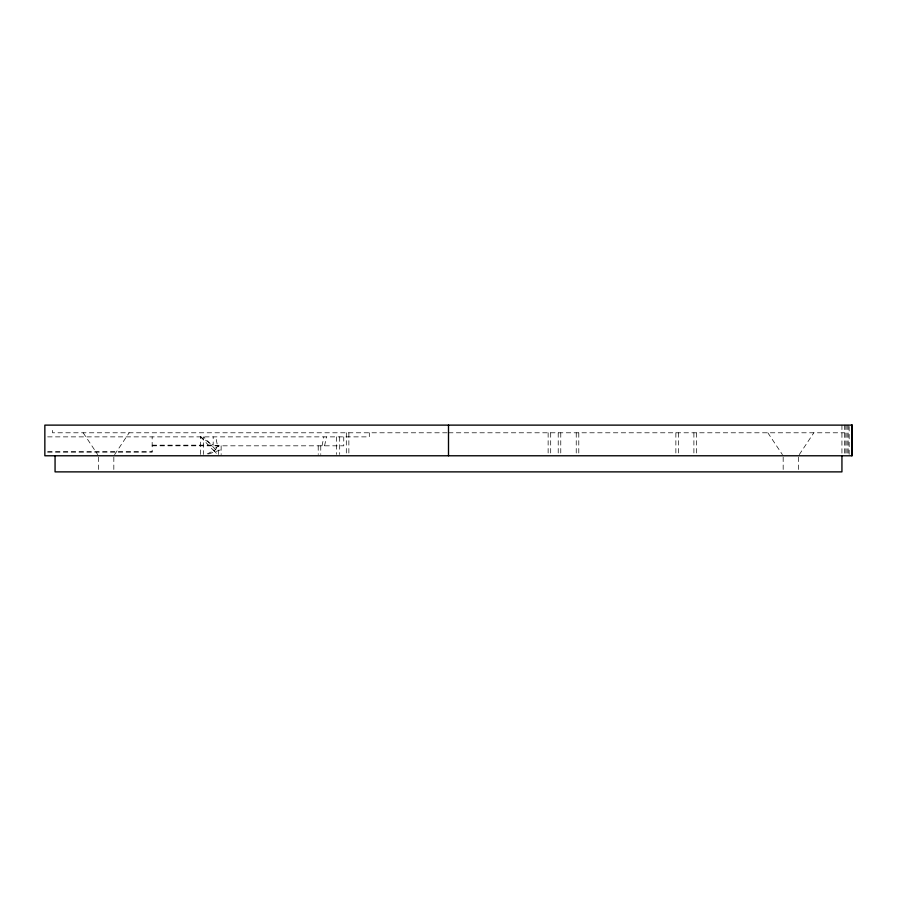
<?xml version="1.0" encoding="UTF-8"?>
<svg xmlns="http://www.w3.org/2000/svg" width="897" height="897" viewBox="0 0 897 897"><rect width="100%" height="100%" fill="white"/><g stroke="black" fill="none" stroke-linecap="round" stroke-linejoin="round"><path stroke-width="0.67" stroke-dasharray="4.49 3.36" d="M322.023 445.82L323.884 436.873M324.579 445.82L326.441 436.873M207.207 453.938L215.717 449.655L217.5 445.82L215.717 436.873M114.592 454.633L129.157 432.791M799.272 454.633L813.826 432.791M218.576 454.532L218.576 445.82L213.172 449.655L216.771 453.736M208.575 454.028L221.133 449.655M447.121 432.791L52.519 432.791L52.519 427.678M448.5 432.791L844.481 432.791M47.642 436.873L369.306 436.873L369.306 432.791M152.154 445.17L213.172 445.17L218.576 445.82M152.154 445.82L343.753 445.82L343.753 436.873M47.642 451.64L152.154 451.64M47.642 452.2L152.154 452.2L152.154 436.873M200.558 454.431L200.558 436.873L213.172 445.17L213.172 436.873M215.717 449.655L203.552 436.873L203.552 454.431M200.558 436.873L216.682 453.792M767.843 432.791L782.408 454.633M83.174 432.791L97.728 454.633M849.156 426.512L849.156 454.387M848.147 425.122L848.147 454.387M847.037 425.122L847.037 454.387M845.837 425.122L845.837 454.387M844.481 425.122L844.57 454.387M841.935 425.122L841.935 454.387M798.498 457.122L798.498 471.878M783.171 457.122L783.171 471.878M696.442 432.791L696.442 454.431M693.897 432.791L693.897 454.431M678.424 432.791L678.424 454.431M675.867 432.791L675.867 454.431M578.789 432.791L578.789 454.431M576.233 432.791L576.233 454.431M560.771 432.791L560.771 455.777M558.214 432.791L558.214 454.431M550.691 432.791L550.691 454.431M548.134 432.791L548.134 455.777M348.866 432.791L348.866 455.777M346.309 432.791L346.309 454.431M339.694 436.873L339.694 454.431M336.667 436.873L336.667 454.431M320.767 445.82L320.767 454.532M318.211 445.82L318.211 454.532M221.133 445.82L221.133 454.555M113.829 457.122L113.829 471.878M98.502 457.122L98.502 471.878"/><path stroke-width="1.35" d="M851.802 425.122L851.802 455.777M841.935 455.777L841.935 471.878L55.065 471.878L55.065 455.777M448.5 425.122L448.5 455.777M852.15 425.122L44.85 425.122L44.85 455.777L852.15 455.777L852.15 425.122"/></g></svg>
